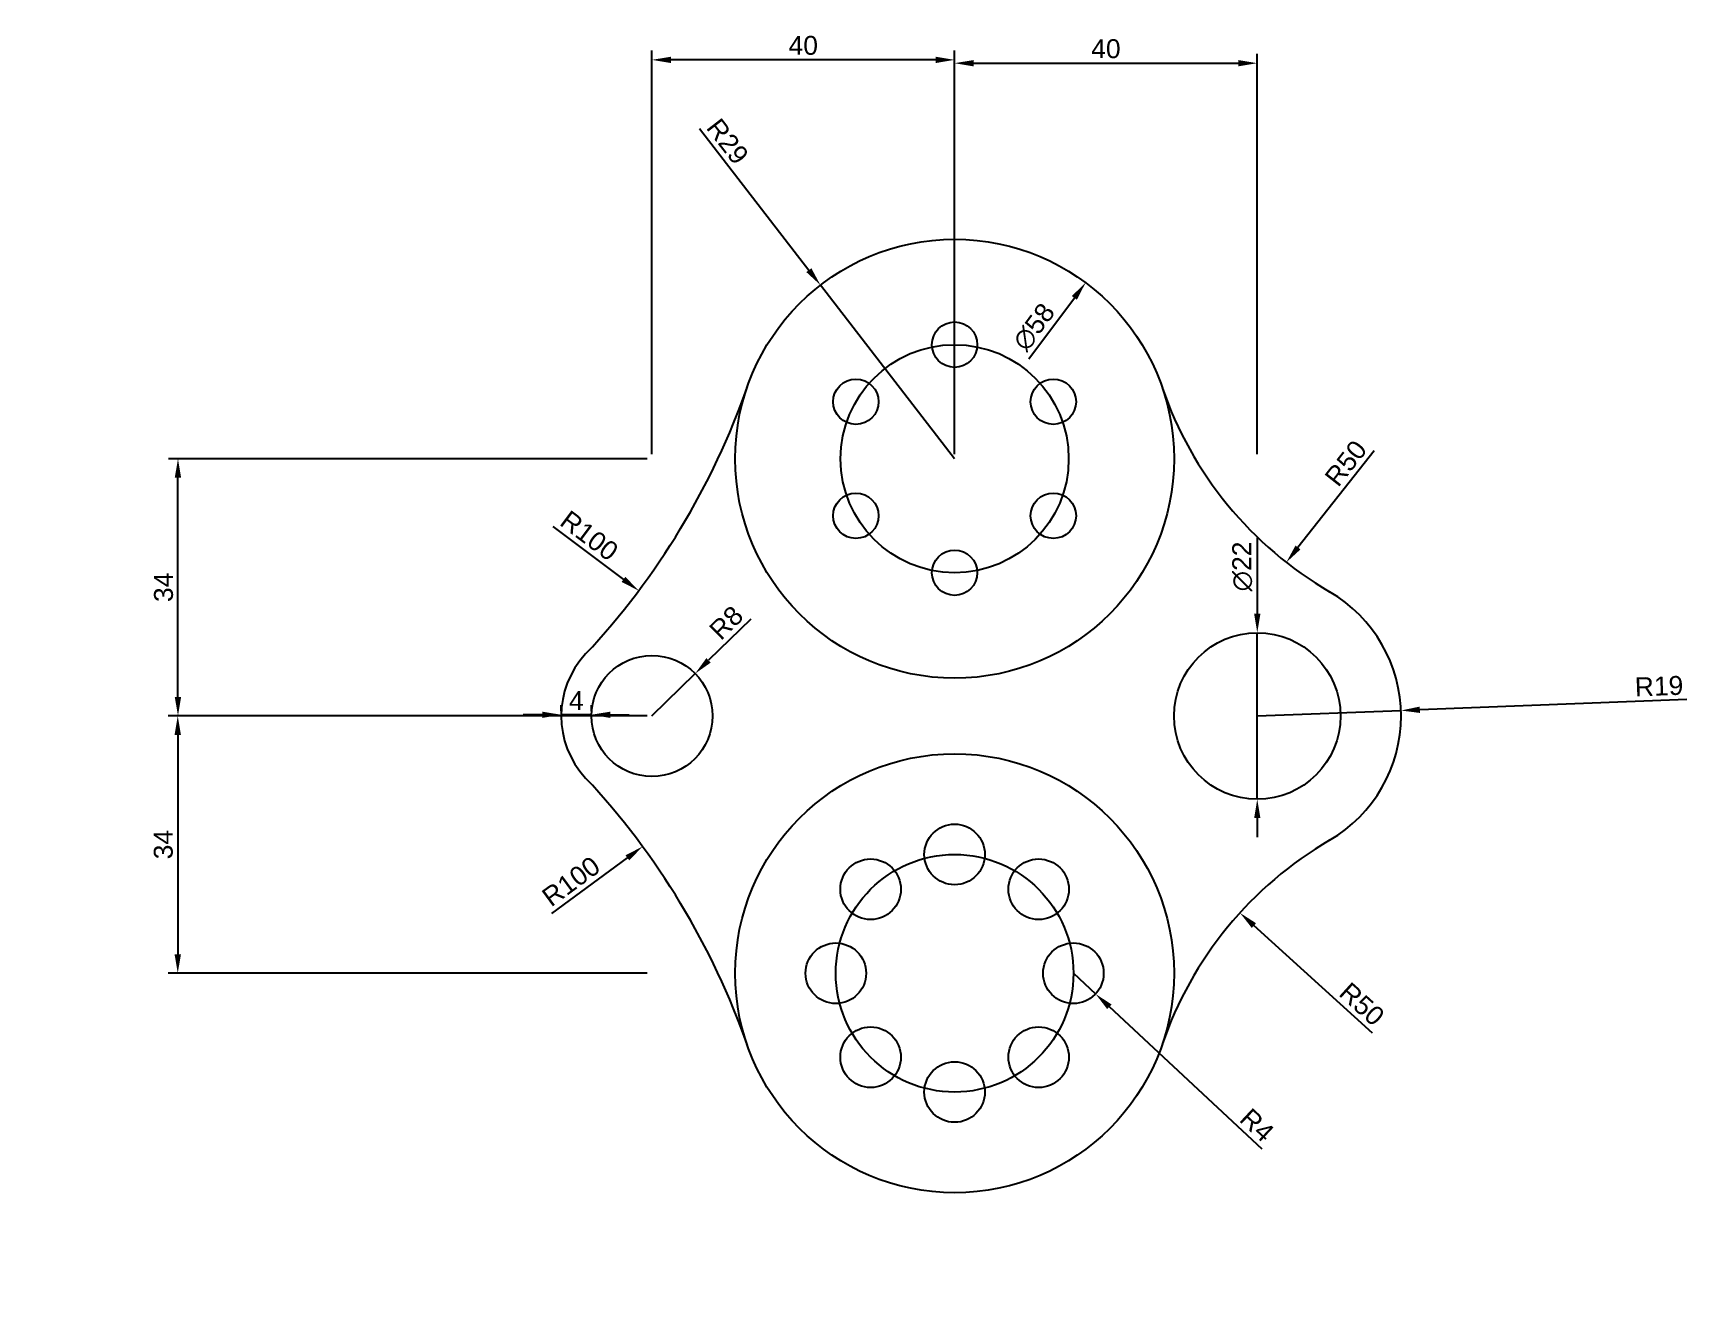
# Model space of a CAD drawing. Header units: millimetres. Extents: x 3006 to 3225, y 2276 to 2443.
import ezdxf

# ---------------------------------------------------------------- set-up
doc = ezdxf.new("R2010")
doc.units = ezdxf.units.MM
doc.styles.get("Standard").update_dxf_attribs({"font": 'arial.ttf'})
doc.dimstyles.new('ISO-25', dxfattribs={"dimtxt": 2.5, "dimasz": 2.5, "dimexe": 1.25, "dimexo": 0.625, "dimtad": 1, "dimtxsty": 'Standard', "dimcen": 2.5, "dimadec": 0, "dimazin": 0, "dimtfac": 1, "dimtmove": 0, "dimatfit": 3, "dimfxl": 1, "dimarcsym": 0})

# ---------------------------------------------------------------- blocks, each defined once
blk = doc.blocks.new('*U2')
blk.add_circle((0, 0), 3)
blk = doc.blocks.new('*U3')
at = {"color": 0, "linetype": 'ByBlock', "lineweight": -2, "transparency": 16777216}
for p, rotation in [((3127.75, 2401.73), 180), ((3114.7, 2394.19), 240), ((3140.8, 2394.19), 120), ((3114.7, 2379.12), 299.9999999999999), ((3140.8, 2379.12), 59.99999999999997)]:
    blk.add_blockref('*U2', p, dxfattribs=dict(at, rotation=rotation))
blk.add_blockref('*U2', (3127.75, 2371.59), dxfattribs=at)
blk = doc.blocks.new('*U4')
blk.add_circle((0, 0), 4)
blk = doc.blocks.new('*U5')
at = {"color": 0, "linetype": 'ByBlock', "lineweight": -2, "transparency": 16777216}
blk.add_blockref('*U4', (3127.75, 2334.36), dxfattribs=at)
for p, rotation in [((3116.65, 2329.76), 45.00000000000001), ((3138.86, 2329.76), 315), ((3112.05, 2318.66), 90), ((3143.45, 2318.66), 270), ((3116.65, 2307.56), 135), ((3138.86, 2307.56), 225), ((3127.75, 2302.96), 180)]:
    blk.add_blockref('*U4', p, dxfattribs=dict(at, rotation=rotation))
blk = doc.blocks.new('*D6')
at = {"color": 0, "lineweight": -2, "transparency": 16777216}
blk.add_line((3137.57, 2399.85), (3143.58, 2407.91), dxfattribs=at)
at = {"color": 0, "transparency": 16777216}
blk.add_solid([(3143.24, 2408.16), (3143.91, 2407.67), (3145.07, 2409.92)], dxfattribs=at)
at = {"layer": 'Defpoints', "color": 0, "transparency": 16777216}
for p in [(3145.07, 2409.92), (3110.44, 2363.39)]:
    blk.add_point(p, dxfattribs=at)
at = {"color": 0, "transparency": 16777216, "insert": (3138.25, 2404.06), "char_height": 2.5, "attachment_point": 5, "rotation": 53.3405}
blk.add_mtext('∅58', dxfattribs=at)
blk = doc.blocks.new('*D7')
at = {"color": 0, "lineweight": -2, "transparency": 16777216}
for p, q in [((3094.03, 2430.28), (3108.49, 2411.58)), ((3127.75, 2386.66), (3110.02, 2409.6))]:
    blk.add_line(p, q, dxfattribs=at)
at = {"color": 0, "transparency": 16777216}
blk.add_solid([(3108.82, 2411.83), (3108.16, 2411.32), (3110.02, 2409.6)], dxfattribs=at)
at = {"layer": 'Defpoints', "color": 0, "transparency": 16777216}
for p in [(3110.02, 2409.6), (3127.75, 2386.66)]:
    blk.add_point(p, dxfattribs=at)
at = {"color": 0, "transparency": 16777216, "insert": (3097.75, 2428.59), "char_height": 2.5, "attachment_point": 5, "rotation": 307.7015}
blk.add_mtext('R29', dxfattribs=at)
blk = doc.blocks.new('*D11')
at = {"color": 0, "lineweight": -2, "transparency": 16777216}
blk.add_line((3182.97, 2310.74), (3167.31, 2324.96), dxfattribs=at)
at = {"color": 0, "transparency": 16777216}
blk.add_solid([(3167.59, 2325.27), (3167.03, 2324.65), (3165.46, 2326.64)], dxfattribs=at)
at = {"layer": 'Defpoints', "color": 0, "transparency": 16777216}
for p in [(3165.46, 2326.64), (3202.48, 2293.03)]:
    blk.add_point(p, dxfattribs=at)
at = {"color": 0, "transparency": 16777216, "insert": (3181.58, 2314.58), "char_height": 2.5, "attachment_point": 5, "rotation": 317.7667}
blk.add_mtext('R50', dxfattribs=at)
blk = doc.blocks.new('*D13')
at = {"color": 0, "lineweight": -2, "transparency": 16777216}
for p, q in [((3143.45, 2318.66), (3146.38, 2315.93)), ((3168.38, 2295.42), (3148.21, 2314.22))]:
    blk.add_line(p, q, dxfattribs=at)
at = {"color": 0, "transparency": 16777216}
blk.add_solid([(3148.49, 2314.53), (3147.92, 2313.92), (3146.38, 2315.93)], dxfattribs=at)
at = {"layer": 'Defpoints', "color": 0, "transparency": 16777216}
for p in [(3143.45, 2318.66), (3146.38, 2315.93)]:
    blk.add_point(p, dxfattribs=at)
at = {"color": 0, "transparency": 16777216, "insert": (3167.73, 2298.59), "char_height": 2.5, "attachment_point": 5, "rotation": 317.0039}
blk.add_mtext('R4', dxfattribs=at)
blk = doc.blocks.new('*D16')
at = {"color": 0, "lineweight": -2, "transparency": 16777216}
for p, q in [((3224.54, 2354.83), (3189.24, 2353.48)), ((3167.75, 2352.66), (3186.74, 2353.38))]:
    blk.add_line(p, q, dxfattribs=at)
at = {"color": 0, "transparency": 16777216}
blk.add_solid([(3189.22, 2353.9), (3189.25, 2353.06), (3186.74, 2353.38)], dxfattribs=at)
at = {"layer": 'Defpoints', "color": 0, "transparency": 16777216}
for p in [(3167.75, 2352.66), (3186.74, 2353.38)]:
    blk.add_point(p, dxfattribs=at)
at = {"color": 0, "transparency": 16777216, "insert": (3220.85, 2356.59), "char_height": 2.5, "attachment_point": 5, "rotation": 2.1946}
blk.add_mtext('R19', dxfattribs=at)
blk = doc.blocks.new('*D17')
at = {"color": 0, "lineweight": -2, "transparency": 16777216}
for p, q in [((3167.75, 2376.18), (3167.75, 2366.16)), ((3167.75, 2341.66), (3167.75, 2363.66)), ((3167.75, 2339.16), (3167.75, 2336.66))]:
    blk.add_line(p, q, dxfattribs=at)
at = {"color": 0, "transparency": 16777216}
for points in [[(3167.34, 2366.16), (3168.17, 2366.16), (3167.75, 2363.66)], [(3167.34, 2339.16), (3168.17, 2339.16), (3167.75, 2341.66)]]:
    blk.add_solid(points, dxfattribs=at)
at = {"layer": 'Defpoints', "color": 0, "transparency": 16777216}
for p in [(3167.75, 2363.66), (3167.75, 2341.66)]:
    blk.add_point(p, dxfattribs=at)
at = {"color": 0, "transparency": 16777216, "insert": (3165.78, 2372.42), "char_height": 2.5, "attachment_point": 5, "rotation": 90}
blk.add_mtext('∅22', dxfattribs=at)
blk = doc.blocks.new('*D18')
at = {"color": 0, "lineweight": -2, "transparency": 16777216}
for p, q in [((3073.25, 2352.82), (3070.75, 2352.82)), ((3075.75, 2353.28), (3075.75, 2354.07)), ((3079.75, 2352.82), (3075.75, 2352.82)), ((3079.75, 2353.28), (3079.75, 2354.07)), ((3082.25, 2352.82), (3084.75, 2352.82))]:
    blk.add_line(p, q, dxfattribs=at)
at = {"color": 0, "transparency": 16777216}
for points in [[(3073.25, 2353.23), (3073.25, 2352.4), (3075.75, 2352.82)], [(3082.25, 2353.23), (3082.25, 2352.4), (3079.75, 2352.82)]]:
    blk.add_solid(points, dxfattribs=at)
at = {"layer": 'Defpoints', "color": 0, "transparency": 16777216}
for p in [(3075.75, 2352.82), (3075.75, 2352.66), (3079.75, 2352.66)]:
    blk.add_point(p, dxfattribs=at)
at = {"color": 0, "transparency": 16777216, "insert": (3077.75, 2354.69), "char_height": 2.5, "attachment_point": 5}
blk.add_mtext('4', dxfattribs=at)
blk = doc.blocks.new('*D20')
at = {"color": 0, "lineweight": -2, "transparency": 16777216}
for p, q in [((3087.13, 2352.66), (3023.83, 2352.66)), ((3025.08, 2350.16), (3025.08, 2321.16)), ((3087.13, 2318.66), (3023.83, 2318.66))]:
    blk.add_line(p, q, dxfattribs=at)
at = {"color": 0, "transparency": 16777216}
for points in [[(3024.66, 2350.16), (3025.5, 2350.16), (3025.08, 2352.66)], [(3024.66, 2321.16), (3025.5, 2321.16), (3025.08, 2318.66)]]:
    blk.add_solid(points, dxfattribs=at)
at = {"layer": 'Defpoints', "color": 0, "transparency": 16777216}
for p in [(3087.75, 2352.66), (3025.08, 2318.66), (3087.75, 2318.66)]:
    blk.add_point(p, dxfattribs=at)
at = {"color": 0, "transparency": 16777216, "insert": (3023.18, 2335.66), "char_height": 2.5, "attachment_point": 5, "rotation": 90}
blk.add_mtext('34', dxfattribs=at)
blk = doc.blocks.new('*D21')
at = {"color": 0, "lineweight": -2, "transparency": 16777216}
for p, q in [((3087.75, 2387.28), (3087.75, 2440.62)), ((3125.25, 2439.37), (3090.25, 2439.37)), ((3127.75, 2387.28), (3127.75, 2440.62))]:
    blk.add_line(p, q, dxfattribs=at)
at = {"color": 0, "transparency": 16777216}
for points in [[(3090.25, 2439.78), (3090.25, 2438.95), (3087.75, 2439.37)], [(3125.25, 2439.78), (3125.25, 2438.95), (3127.75, 2439.37)]]:
    blk.add_solid(points, dxfattribs=at)
at = {"layer": 'Defpoints', "color": 0, "transparency": 16777216}
for p in [(3087.75, 2439.37), (3087.75, 2386.66), (3127.75, 2386.66)]:
    blk.add_point(p, dxfattribs=at)
at = {"color": 0, "transparency": 16777216, "insert": (3107.75, 2441.27), "char_height": 2.5, "attachment_point": 5}
blk.add_mtext('40', dxfattribs=at)
blk = doc.blocks.new('*D22')
at = {"color": 0, "lineweight": -2, "transparency": 16777216}
for p, q in [((3087.13, 2386.66), (3023.86, 2386.66)), ((3025.11, 2355.16), (3025.11, 2384.16)), ((3087.13, 2352.66), (3023.86, 2352.66))]:
    blk.add_line(p, q, dxfattribs=at)
at = {"color": 0, "transparency": 16777216}
for points in [[(3024.69, 2384.16), (3025.52, 2384.16), (3025.11, 2386.66)], [(3024.69, 2355.16), (3025.52, 2355.16), (3025.11, 2352.66)]]:
    blk.add_solid(points, dxfattribs=at)
at = {"layer": 'Defpoints', "color": 0, "transparency": 16777216}
for p in [(3025.11, 2386.66), (3087.75, 2386.66), (3087.75, 2352.66)]:
    blk.add_point(p, dxfattribs=at)
at = {"color": 0, "transparency": 16777216, "insert": (3023.21, 2369.66), "char_height": 2.5, "attachment_point": 5, "rotation": 90}
blk.add_mtext('34', dxfattribs=at)
blk = doc.blocks.new('*D23')
at = {"color": 0, "lineweight": -2, "transparency": 16777216}
for p, q in [((3127.75, 2387.28), (3127.75, 2440.18)), ((3167.75, 2387.28), (3167.75, 2440.18)), ((3130.25, 2438.93), (3165.25, 2438.93))]:
    blk.add_line(p, q, dxfattribs=at)
at = {"color": 0, "transparency": 16777216}
for points in [[(3130.25, 2439.34), (3130.25, 2438.51), (3127.75, 2438.93)], [(3165.25, 2439.34), (3165.25, 2438.51), (3167.75, 2438.93)]]:
    blk.add_solid(points, dxfattribs=at)
at = {"layer": 'Defpoints', "color": 0, "transparency": 16777216}
for p in [(3167.75, 2438.93), (3127.75, 2386.66), (3167.75, 2386.66)]:
    blk.add_point(p, dxfattribs=at)
at = {"color": 0, "transparency": 16777216, "insert": (3147.75, 2440.83), "char_height": 2.5, "attachment_point": 5}
blk.add_mtext('40', dxfattribs=at)
blk = doc.blocks.new('*D24')
at = {"color": 0, "lineweight": -2, "transparency": 16777216}
blk.add_line((3074.66, 2377.7), (3083.99, 2370.71), dxfattribs=at)
at = {"color": 0, "transparency": 16777216}
blk.add_solid([(3084.24, 2371.05), (3083.74, 2370.38), (3086, 2369.21)], dxfattribs=at)
at = {"layer": 'Defpoints', "color": 0, "transparency": 16777216}
for p in [(3005.96, 2429.17), (3086, 2369.21)]:
    blk.add_point(p, dxfattribs=at)
at = {"color": 0, "transparency": 16777216, "insert": (3079.47, 2376.48), "char_height": 2.5, "attachment_point": 5, "rotation": 323.1651}
blk.add_mtext('R100', dxfattribs=at)
blk = doc.blocks.new('*D25')
at = {"color": 0, "lineweight": -2, "transparency": 16777216}
blk.add_line((3074.5, 2326.56), (3084.5, 2333.92), dxfattribs=at)
at = {"color": 0, "transparency": 16777216}
blk.add_solid([(3084.25, 2334.25), (3084.75, 2333.58), (3086.51, 2335.4)], dxfattribs=at)
at = {"layer": 'Defpoints', "color": 0, "transparency": 16777216}
for p in [(3086.51, 2335.4), (3005.96, 2276.15)]:
    blk.add_point(p, dxfattribs=at)
at = {"color": 0, "transparency": 16777216, "insert": (3077.06, 2330.8), "char_height": 2.5, "attachment_point": 5, "rotation": 36.3354}
blk.add_mtext('R100', dxfattribs=at)
blk = doc.blocks.new('*D26')
at = {"color": 0, "lineweight": -2, "transparency": 16777216}
blk.add_line((3183.18, 2387.72), (3173.13, 2374.93), dxfattribs=at)
at = {"color": 0, "transparency": 16777216}
blk.add_solid([(3172.81, 2375.19), (3173.46, 2374.67), (3171.59, 2372.96)], dxfattribs=at)
at = {"layer": 'Defpoints', "color": 0, "transparency": 16777216}
for p in [(3202.48, 2412.28), (3171.59, 2372.96)]:
    blk.add_point(p, dxfattribs=at)
at = {"color": 0, "transparency": 16777216, "insert": (3179.46, 2386.06), "char_height": 2.5, "attachment_point": 5, "rotation": 51.8401}
blk.add_mtext('R50', dxfattribs=at)
blk = doc.blocks.new('*D27')
at = {"color": 0, "lineweight": -2, "transparency": 16777216}
for p, q in [((3100.8, 2365.47), (3095.24, 2360.02)), ((3087.75, 2352.66), (3093.46, 2358.26))]:
    blk.add_line(p, q, dxfattribs=at)
at = {"color": 0, "transparency": 16777216}
blk.add_solid([(3094.95, 2360.31), (3095.53, 2359.72), (3093.46, 2358.26)], dxfattribs=at)
at = {"layer": 'Defpoints', "color": 0, "transparency": 16777216}
for p in [(3093.46, 2358.26), (3087.75, 2352.66)]:
    blk.add_point(p, dxfattribs=at)
at = {"color": 0, "transparency": 16777216, "insert": (3097.58, 2364.98), "char_height": 2.5, "attachment_point": 5, "rotation": 44.4984}
blk.add_mtext('R8', dxfattribs=at)

msp = doc.modelspace()

# ---------------------------------------------------------------- linework, layer by layer
for centre, radius in [((3127.754, 2386.657), 29), ((3127.754, 2386.657), 15.07), ((3167.754, 2352.657), 11), ((3087.754, 2352.657), 8), ((3127.754, 2318.657), 29), ((3127.754, 2318.657), 15.7)]:
    msp.add_circle(centre, radius)
for centre, radius, start, end in [((3005.959, 2429.165), 100, 316.91255, 340.76004), ((3202.483, 2412.279), 50, 198.92551, 239.77986), ((3167.754, 2352.657), 19, 300.22014, 59.77986), ((3087.754, 2352.657), 12, 136.91255, 223.08745), ((3005.959, 2276.148), 100, 19.23996, 43.08745), ((3202.483, 2293.034), 50, 120.22014, 161.07449)]:
    msp.add_arc(centre, radius, start, end)

# ---------------------------------------------------------------- block references
for name in ['*U3', '*U5']:
    msp.add_blockref(name, (0, 0))

# ---------------------------------------------------------------- dimensions: what is measured, and where the dimension line sits
for base, p1, p2, picture, middle in [((3087.754, 2439.366), (3127.754, 2386.657), (3087.754, 2386.657), '*D21', (3107.754, 2441.268)), ((3167.754, 2438.927), (3127.754, 2386.657), (3167.754, 2386.657), '*D23', (3147.754, 2440.828)), ((3075.754, 2352.817), (3079.754, 2352.657), (3075.754, 2352.657), '*D18', (3077.754, 2354.692))]:
    dim = msp.add_linear_dim(base=base, p1=p1, p2=p2, dimstyle='ISO-25')
    dim.commit()
    dim.dimension.update_dxf_attribs({"geometry": picture, "text_midpoint": middle})
for center, mpoint, picture, middle in [((3127.754, 2386.657), (3110.019, 2409.602), '*D7', (3096.244, 2427.423)), ((3005.959, 2429.165), (3085.995, 2369.214), '*D24', (3078.329, 2374.957)), ((3202.483, 2412.279), (3171.59, 2372.965), '*D26', (3180.955, 2384.883)), ((3167.754, 2352.657), (3186.74, 2353.384), '*D16', (3220.925, 2354.694)), ((3005.959, 2276.148), (3086.515, 2335.399), '*D25', (3078.184, 2329.271)), ((3202.483, 2293.034), (3165.462, 2326.641), '*D11', (3180.304, 2313.168)), ((3143.454, 2318.657), (3146.379, 2315.929), '*D13', (3166.45, 2297.215))]:
    dim = msp.add_radius_dim(center=center, mpoint=mpoint, dimstyle='ISO-25')
    dim.commit()
    dim.dimension.update_dxf_attribs({"geometry": picture, "text_midpoint": middle, "dimtype": 164})
dim = msp.add_diameter_dim_2p(p1=(3110.439, 2363.393), p2=(3145.068, 2409.92), dimstyle='ISO-25')
dim.commit()
dim.dimension.update_dxf_attribs({"geometry": '*D6', "text_midpoint": (3139.827, 2402.879), "dimtype": 163})
for base, p2, picture, middle in [((3025.108, 2386.657), (3087.754, 2386.657), '*D22', (3023.206, 2369.657)), ((3025.079, 2318.657), (3087.754, 2318.657), '*D20', (3023.177, 2335.657))]:
    dim = msp.add_linear_dim(base=base, p1=(3087.754, 2352.657), p2=p2, angle=90, dimstyle='ISO-25')
    dim.commit()
    dim.dimension.update_dxf_attribs({"geometry": picture, "text_midpoint": middle})
dim = msp.add_diameter_dim_2p(p1=(3167.754, 2341.657), p2=(3167.754, 2363.657), dimstyle='ISO-25')
dim.commit()
dim.dimension.update_dxf_attribs({"geometry": '*D17', "text_midpoint": (3165.782, 2372.419)})
dim = msp.add_radius_dim(center=(3087.754, 2352.657), mpoint=(3093.46, 2358.264), dimstyle='ISO-25')
dim.commit()
dim.dimension.update_dxf_attribs({"geometry": '*D27', "text_midpoint": (3097.579, 2364.977)})

doc.saveas('drawing.dxf')
